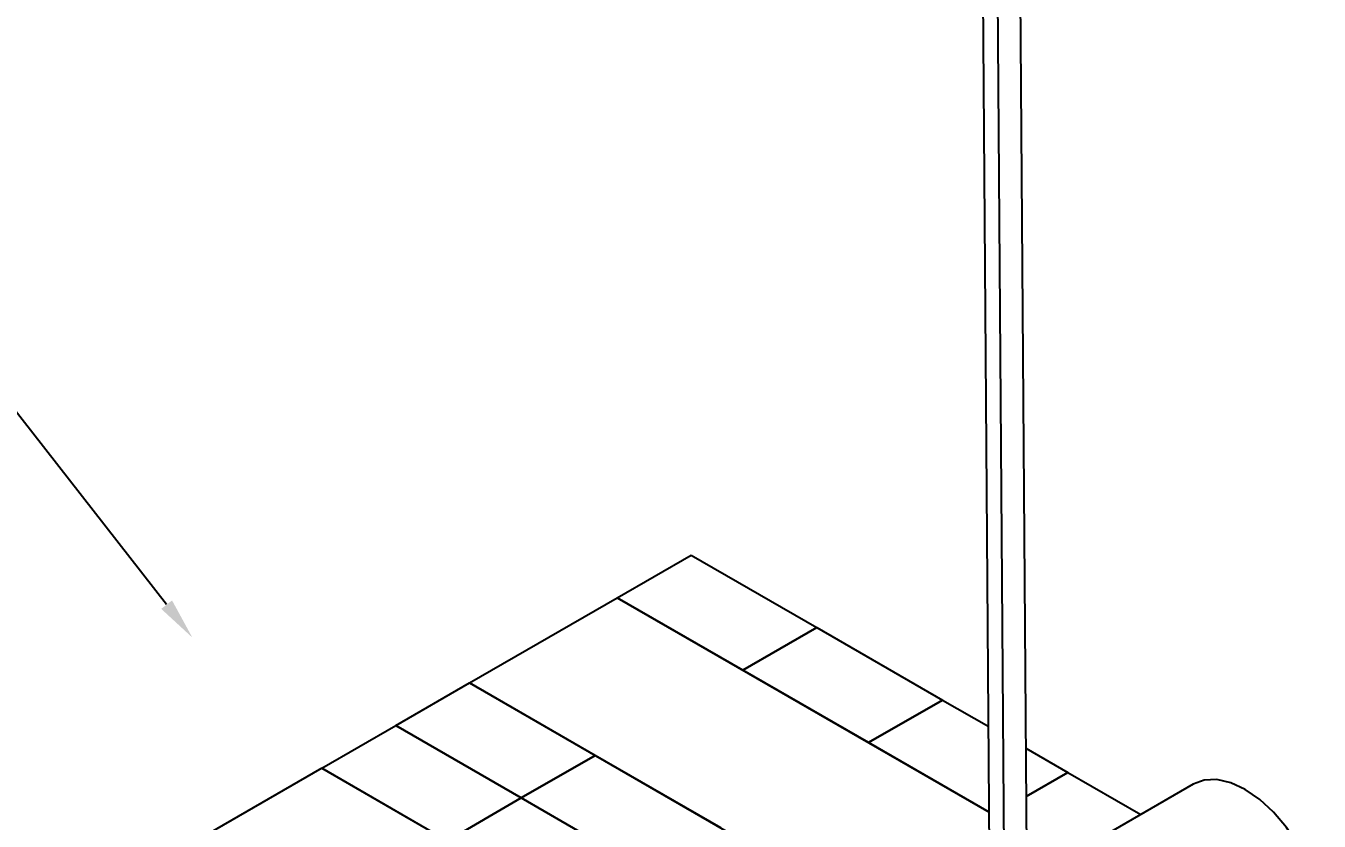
# Model space of a CAD drawing. Header units: millimetres. Extents: x 0 to 1189, y 0 to 841.
# Drawn here: x 925.1 to 1048.9, y 584.4 to 660.6 of the extents above; entities that cross this region are included whole.
import ezdxf
from ezdxf import colors
from ezdxf.entities.mleader import LeaderData, LeaderLine
from ezdxf.math import Vec2, Vec3

# ---------------------------------------------------------------- set-up
doc = ezdxf.new("R2010")
doc.units = ezdxf.units.MM

msp = doc.modelspace()

# ---------------------------------------------------------------- linework, layer by layer
at = {"color": 7, "linetype": 'Continuous', "lineweight": 25}
for p, q in [((1017.46, 571.29), (1016.49, 701.37)), ((1020.02, 701.8), (1020.99, 572.93)), ((1018.87, 571.7), (1017.9, 700.55)), ((981.75, 605.79), (988.83, 609.87)), ((988.83, 609.87), (1000.85, 602.93)), ((967.61, 597.63), (981.75, 605.79)), ((981.75, 605.79), (1017.36, 585.24)), ((993.78, 598.85), (981.75, 605.79)), ((993.78, 598.85), (1000.85, 602.93)), ((1000.85, 602.93), (993.78, 598.85)), ((1000.85, 602.93), (1012.87, 595.99)), ((1005.8, 591.91), (993.78, 598.85)), ((960.54, 593.55), (967.61, 597.63)), ((967.61, 597.63), (1013.39, 571.2)), ((979.63, 590.69), (967.61, 597.63)), ((1012.87, 595.99), (1005.8, 591.91)), ((1005.8, 591.91), (1012.87, 595.99)), ((1012.87, 595.99), (1017.3, 593.44)), ((953.47, 589.46), (960.54, 593.55)), ((972.56, 586.61), (960.54, 593.55)), ((960.54, 593.55), (972.56, 586.61)), ((1017.36, 585.24), (1005.8, 591.91)), ((972.56, 586.61), (979.63, 590.69)), ((979.63, 590.69), (972.56, 586.61)), ((991.65, 583.75), (979.63, 590.69)), ((1020.85, 591.39), (1024.89, 589.05)), ((953.47, 589.46), (939.33, 581.3)), ((996.5, 564.62), (953.47, 589.46)), ((953.47, 589.46), (965.49, 582.52)), ((1020.89, 586.74), (1024.89, 589.05)), ((1024.89, 589.05), (1020.89, 586.74)), ((1024.89, 589.05), (1031.86, 585.03)), ((1036.86, 587.92), (1022.72, 579.76)), ((972.56, 586.61), (965.49, 582.52)), ((965.49, 582.52), (972.56, 586.61)), ((984.58, 579.67), (972.56, 586.61)), ((972.56, 586.61), (984.58, 579.67))]:
    msp.add_line(p, q, dxfattribs=at)
at = {"color": 7, "linetype": 'Continuous', "lineweight": 25, "flags": 128}
msp.add_lwpolyline([(1048.93, 575.18), (1048.79, 576.85), (1048.39, 578.61), (1047.74, 580.4), (1046.86, 582.15), (1045.79, 583.78), (1044.56, 585.24), (1043.24, 586.47), (1041.86, 587.42), (1040.48, 588.06), (1039.15, 588.37), (1037.93, 588.32), (1036.86, 587.92)], dxfattribs=at)

# ---------------------------------------------------------------- leaders
ml = msp.add_multileader_mtext('Standard')
ml.set_content('{\\fSimSun|b0|i0|c134|p2;冲切机构局部视图}', color=256)
ml.set_leader_properties()
ml.build(insert=Vec2(0, 0))
ml.multileader.update_dxf_attribs({"text_right_attachment_type": 6, "dogleg_length": 0.36})
ctx = ml.context
ctx.base_point, ctx.plane_origin = Vec3(853.4, 653.51), Vec3(941.08, 601.97)
ctx.right_attachment, ctx.text_align_type = 6, 2
notes = []
notes.append((ctx, [(0, (1, 1, 0), (902.79, 651.01), (-1, 0), 0.36, [(0, [(941.08, 601.97)], 0, [])])]))
ctx.mtext.insert, ctx.mtext.alignment, ctx.mtext.flow_direction = Vec3(900.43, 655.81), 3, 5
for ctx, leaders in notes:
    for number, flags, end, landing, length, lines in leaders:
        leader = LeaderData()
        leader.index, (leader.has_last_leader_line, leader.has_dogleg_vector, leader.attachment_direction) = number, flags
        leader.last_leader_point, leader.dogleg_vector, leader.dogleg_length = Vec3(end), Vec3(landing), length
        for number, points, colour, breaks in lines:
            line = LeaderLine()
            line.index, line.vertices, line.color, line.breaks = number, Vec3.list(points), colors.encode_raw_color(colour), breaks
            leader.lines.append(line)
        ctx.leaders.append(leader)

doc.saveas('drawing.dxf')
